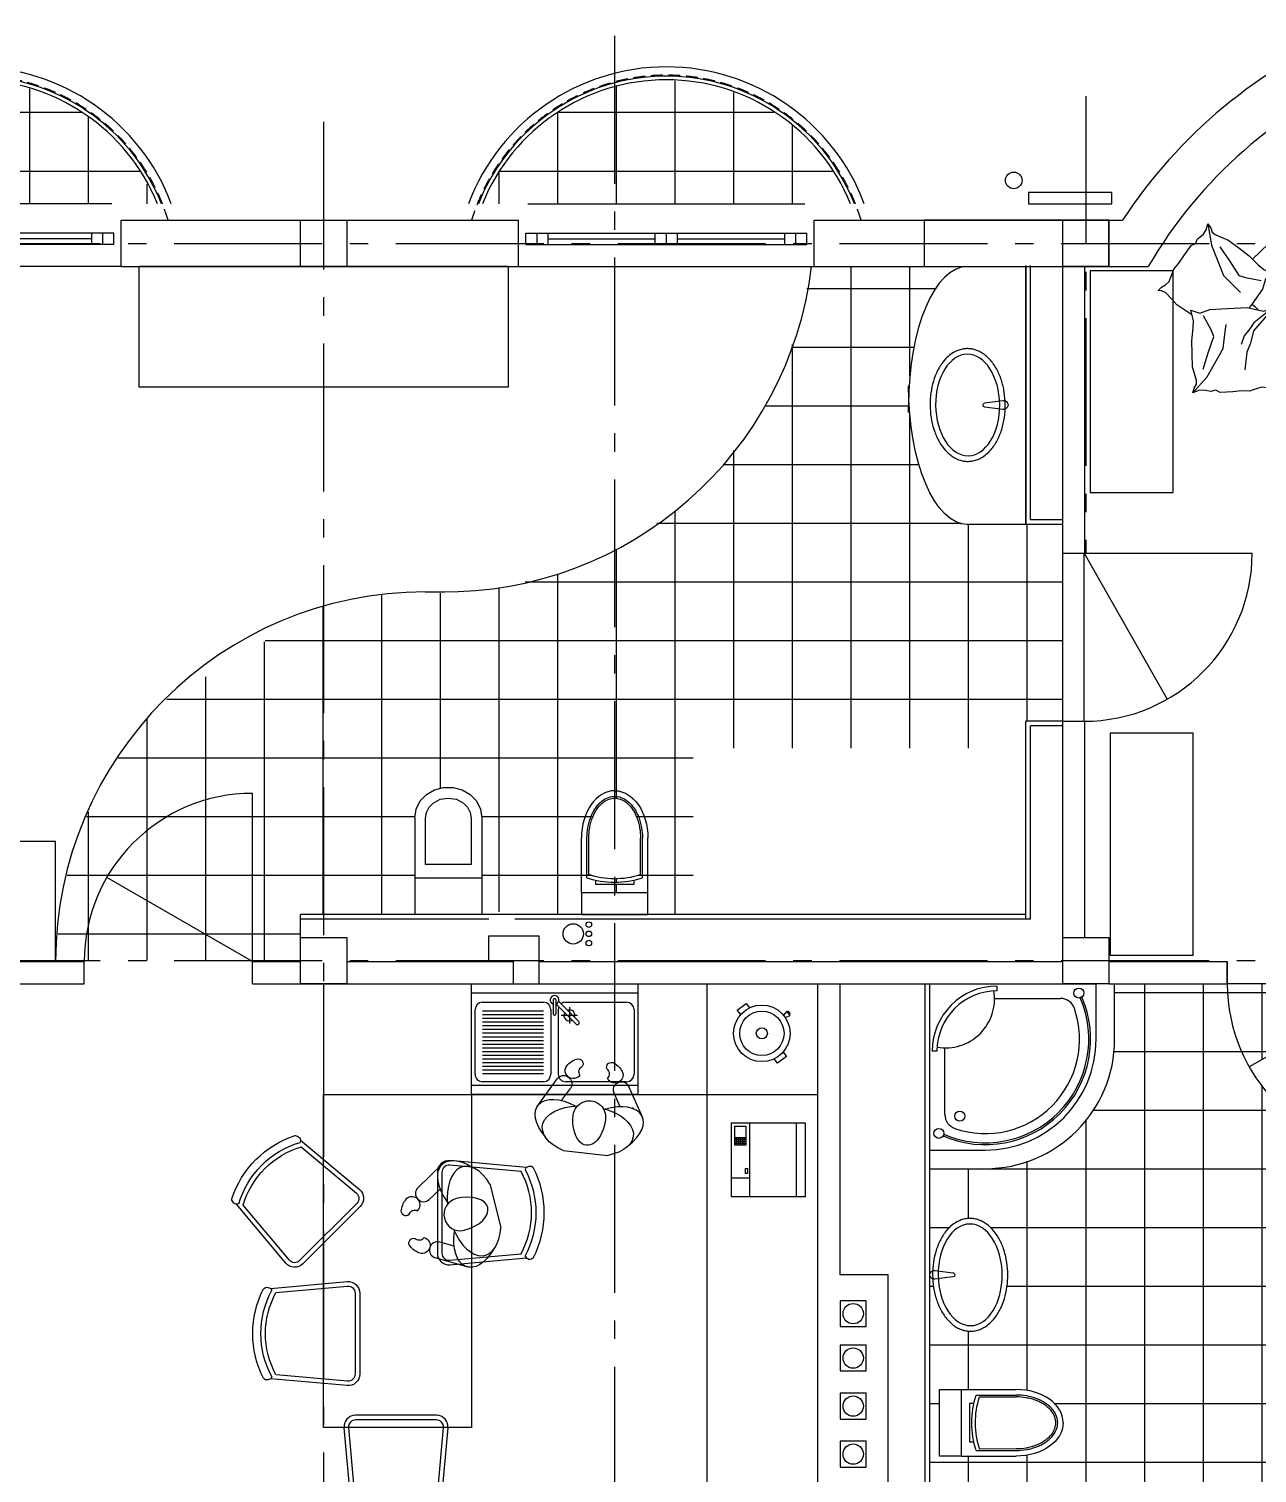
# Model space of a CAD drawing. Extents: x -133165 to 20117, y 15722 to 63536.
# Drawn here: x -82833 to -76186, y 29798 to 37611 of the extents above; entities that cross this region are included whole.
import ezdxf

# ---------------------------------------------------------------- set-up
doc = ezdxf.new("R2010")
doc.units = 0
for name, pattern in [('GOST2_303_5', [24, 20, -1.5, 1, -1.5]), ('GOST2_303_6', [12, 8, -1.5, 1, -1.5]), ('HIDDEN', [9.525, 6.35, -3.175])]:
    doc.linetypes.add(name, pattern=pattern)
doc.layers.get('0').update_dxf_attribs({"linetype": 'CONTINUOUS'})
for name, color, linetype in [('AXIS', 7, 'GOST2_303_5'), ('CORNICE', 251, 'CONTINUOUS'), ('FURNITURE', 28, 'CONTINUOUS'), ('HATCH', 8, 'CONTINUOUS'), ('HIDDEN', 9, 'HIDDEN'), ('SANITARY', 141, 'CONTINUOUS'), ('V', 140, 'CONTINUOUS'), ('WALL', 5, 'CONTINUOUS'), ('WC', 4, 'CONTINUOUS'), ('WINDOWS', 8, 'CONTINUOUS')]:
    doc.layers.add(name, color=color, linetype=linetype)
doc.styles.add('ATTR', font='romans.shx', dxfattribs={"width": 0.8, "height": 0.470416})

# ---------------------------------------------------------------- blocks, each defined once
blk = doc.blocks.new('OKNA-150')
at = {"layer": 'V', "ltscale": 100}
for p, q in [((-10, 60), (1510, 60)), ((-10, 0), (-10, 60)), ((-10, 0), (1510, 0)), ((50, 0), (50, 60)), ((110, 0), (110, 60)), ((110, 30), (690, 30)), ((690, 0), (690, 60)), ((750, 0), (750, 60)), ((810, 0), (810, 60)), ((810, 30), (1390, 30)), ((1390, 0), (1390, 60)), ((1450, 0), (1450, 60)), ((1510, 0), (1510, 60))]:
    blk.add_line(p, q, dxfattribs=at)
blk = doc.blocks.new('A$C57C31BFC')
at = {"layer": 'WC', "ltscale": 75}
for p, q in [((0.1, 119.2), (0.2, 414)), ((30.1, 197.9), (30.2, 414)), ((40.1, 215.7), (40.2, 414)), ((77.5, 162.6), (77.5, 185.1)), ((0.1, 119.2), (0, 0))]:
    blk.add_line(p, q, dxfattribs=at)
at = {"layer": 'WC', "ltscale": 100}
for p, q in [((320.1, 215.5), (320.2, 413.9)), ((330.1, 197.7), (330.2, 413.9)), ((360.1, 119), (360.2, 413.8)), ((284.6, 162.5), (77.5, 162.6)), ((284.6, 185.4), (284.6, 162.5)), ((0.1, 119.2), (360.1, 119)), ((360, -0.2), (360.1, 119)), ((0, 0), (360, -0.2))]:
    blk.add_line(p, q, dxfattribs=at)
for radius, end in [(485.2, 287.97896), (465.2, 287.48531)]:
    blk.add_arc((180.3, 659.3), radius, 251.96434, end, dxfattribs=at)
at = {"layer": 'WC', "ltscale": 75}
blk.add_ellipse((180.2, 413.9), major_axis=(0.1, 255.1), ratio=0.705489, start_param=0, end_param=1.570796, dxfattribs=at)
at = {"layer": 'WC', "ltscale": 75, "extrusion": (0, 0, -1)}
blk.add_ellipse((180.2, 413.9), major_axis=(0.1, 255.1), ratio=0.705489, start_param=0, end_param=1.570796, dxfattribs=at)
at = {"layer": 'WC', "ltscale": 75}
for points, knots in [([(30.2, 414), (30.2, 432.4), (31.8, 451.7), (36.9, 480.7), (39.1, 490.3), (44.4, 509.4), (47.6, 518.7), (54.7, 536.8), (58.8, 545.5), (67.6, 562.1), (72.4, 569.9), (82.6, 584.3), (88, 591), (99.3, 603), (105.1, 608.4), (122.7, 622.4), (134.8, 629), (158.2, 637.3), (169.5, 639.1), (191.1, 639.1), (202.5, 637.3), (225.9, 628.9), (237.9, 622.3), (255.5, 608.3), (261.3, 602.9), (272.5, 590.9), (277.9, 584.2), (288.2, 569.8), (293, 561.9), (301.8, 545.4), (305.8, 536.7), (312.9, 518.6), (316.1, 509.2), (321.4, 490.2), (323.5, 480.5), (328.7, 451.6), (330.2, 432.2), (330.2, 413.9)], [-1.570796, -1.570796, -1.570796, -1.570796, -1.308997, -1.308997, -1.178097, -1.178097, -1.047198, -1.047198, -0.916298, -0.916298, -0.785398, -0.785398, -0.654498, -0.654498, -0.523599, -0.523599, -0.261799, -0.261799, 0, 0, 0.261799, 0.261799, 0.523599, 0.523599, 0.654498, 0.654498, 0.785398, 0.785398, 0.916298, 0.916298, 1.047198, 1.047198, 1.178097, 1.178097, 1.308997, 1.308997, 1.570796, 1.570796, 1.570796, 1.570796]), ([(40.2, 414), (40.2, 431.8), (41.7, 450.6), (46.7, 478.6), (48.8, 488), (54, 506.3), (57, 515.4), (63.9, 532.8), (67.8, 541.1), (76.2, 557), (80.8, 564.5), (90.5, 578.2), (95.7, 584.5), (106.2, 595.8), (111.7, 600.9), (122.6, 609.5), (128.1, 613.2), (139.1, 619.4), (144.5, 621.8), (155.1, 625.6), (160.3, 626.9), (170.5, 628.7), (175.5, 629.1), (185.2, 629.1), (190.1, 628.7), (200.3, 626.9), (205.5, 625.6), (216.1, 621.8), (221.5, 619.3), (232.5, 613.2), (238, 609.5), (248.9, 600.8), (254.3, 595.8), (264.9, 584.4), (270, 578.1), (279.7, 564.4), (284.3, 556.9), (292.8, 541), (296.6, 532.6), (303.5, 515.2), (306.5, 506.2), (311.6, 487.8), (313.7, 478.5), (318.7, 450.4), (320.2, 431.7), (320.2, 413.9)], [-1.570796, -1.570796, -1.570796, -1.570796, -1.308997, -1.308997, -1.178097, -1.178097, -1.047198, -1.047198, -0.916298, -0.916298, -0.785398, -0.785398, -0.654498, -0.654498, -0.523599, -0.523599, -0.392699, -0.392699, -0.261799, -0.261799, -0.1309, -0.1309, 0, 0, 0.1309, 0.1309, 0.261799, 0.261799, 0.392699, 0.392699, 0.523599, 0.523599, 0.654498, 0.654498, 0.785398, 0.785398, 0.916298, 0.916298, 1.047198, 1.047198, 1.178097, 1.178097, 1.308997, 1.308997, 1.570796, 1.570796, 1.570796, 1.570796])]:
    blk.add_open_spline(points, degree=3, knots=knots, dxfattribs=at)
blk = doc.blocks.new('РЈРќРРўРђР—1')
at = {"linetype": 'CONTINUOUS'}
for p, q in [((20326.8, -23011.1), (20326.8, -22481.1)), ((20696.8, -22481.1), (20326.8, -22481.1)), ((20696.8, -23011.1), (20696.8, -22481.1)), ((20696.8, -22681.1), (20326.8, -22681.1)), ((20386.8, -22756.1), (20386.8, -23011.1)), ((20636.8, -22756.1), (20386.8, -22756.1)), ((20636.8, -23011.1), (20636.8, -22756.1))]:
    blk.add_line(p, q, dxfattribs=at)
for points in [[(20326.8, -23011.1), (20334.5, -23060.5), (20356.9, -23105.3), (20391.8, -23141.1)], [(20386.8, -23011.1), (20391.7, -23042.3), (20405.8, -23070.5), (20427.8, -23093.1)], [(20595.8, -23093.1), (20617.9, -23070.5), (20632, -23042.3), (20636.8, -23011.1)], [(20631.8, -23141.1), (20666.7, -23105.3), (20689.1, -23060.5), (20696.8, -23011.1)], [(20427.8, -23093.1), (20467.5, -23113.9), (20511.8, -23121.1), (20556.1, -23113.9), (20595.8, -23093.1)], [(20391.8, -23141.1), (20436.5, -23166.4), (20486.1, -23179.4), (20537.5, -23179.4), (20587.1, -23166.4), (20631.8, -23141.1)]]:
    blk.add_lwpolyline(points, dxfattribs=at)
blk = doc.blocks.new('VJQRF')
for p, q in [((165.668, 1119.323), (165.668, 1128.323)), ((165.668, 1128.323), (171.668, 1128.323)), ((166.168, 1119.323), (166.168, 1128.323)), ((171.168, 1128.323), (171.168, 1119.323)), ((171.668, 1128.323), (171.668, 1119.323)), ((166.668, 1124.423), (166.668, 1127.723)), ((167.068, 1128.123), (170.568, 1128.123)), ((170.968, 1127.723), (170.968, 1124.423)), ((166.625, 1124.047), (167.706, 1125.126)), ((166.766, 1123.906), (167.847, 1124.984)), ((166.938, 1124.627), (167.823, 1124.627)), ((167.38, 1125.07), (167.38, 1124.184)), ((166.541, 1123.893), (167.291, 1123.892)), ((166.541, 1123.753), (167.291, 1123.752)), ((166.781, 1123.893), (166.765, 1123.909)), ((167.068, 1124.023), (170.568, 1124.023)), ((167.068, 1123.623), (170.568, 1123.623)), ((166.668, 1119.923), (166.668, 1123.223)), ((167.131, 1119.923), (167.131, 1123.223)), ((167.331, 1119.923), (167.331, 1123.223)), ((167.531, 1119.923), (167.531, 1123.223)), ((167.731, 1119.923), (167.731, 1123.223)), ((167.931, 1119.923), (167.931, 1123.223)), ((168.131, 1119.923), (168.131, 1123.223)), ((168.331, 1119.923), (168.331, 1123.223)), ((168.531, 1119.923), (168.531, 1123.223)), ((168.731, 1119.923), (168.731, 1123.223)), ((168.931, 1119.923), (168.931, 1123.223)), ((169.131, 1119.923), (169.131, 1123.223)), ((169.331, 1119.923), (169.331, 1123.223)), ((169.531, 1119.923), (169.531, 1123.223)), ((169.731, 1119.923), (169.731, 1123.223)), ((169.931, 1119.923), (169.931, 1123.223)), ((170.131, 1119.923), (170.131, 1123.223)), ((170.331, 1119.923), (170.331, 1123.223)), ((170.531, 1119.923), (170.531, 1123.223)), ((170.968, 1123.223), (170.968, 1119.923)), ((171.668, 1119.323), (165.668, 1119.323)), ((170.568, 1119.523), (167.068, 1119.523))]:
    blk.add_line(p, q)
for centre, radius, start, end in [((167.068, 1127.723), 0.4, 90, 180), ((170.568, 1127.723), 0.4, 0, 90), ((167.777, 1125.055), 0.1, 314.92518, 134.92518), ((167.068, 1124.423), 0.4, 180, 218.20717), ((167.38, 1124.627), 0.3, 69.18047, 200.6699), ((167.38, 1124.627), 0.3, 239.74996, 30.10041), ((170.568, 1124.423), 0.4, 270, 0), ((166.541, 1123.823), 0.239, 16.92911, 342.92126), ((166.541, 1123.823), 0.07, 89.92518, 269.92518), ((167.068, 1123.223), 0.4, 90, 180), ((167.068, 1124.423), 0.4, 247.44587, 270), ((167.291, 1123.822), 0.07, 269.92518, 89.92518), ((170.568, 1123.223), 0.4, 0, 90), ((167.068, 1119.923), 0.4, 180, 270), ((170.568, 1119.923), 0.4, 270, 0)]:
    blk.add_arc(centre, radius, start, end)
blk = doc.blocks.new('COFFEE_POT')
for p, q in [((-6, -1), (-6, 1)), ((-6, 1), (-5, 1)), ((5, 1), (6, 1)), ((6, 1), (6, -1)), ((-5, -1), (-6, -1)), ((6, -1), (5, -1)), ((-0.27332, -5.0933), (-0.5, -6)), ((0.5, -6), (0.27147, -5.0859)), ((-0.5, -6), (0.5, -6)), ((-0.25, -6), (-0.25, -6.25)), ((-0.25, -6.25), (0.25, -6.25)), ((0.25, -6.25), (0.25, -6))]:
    blk.add_line(p, q)
for radius in [5.09902, 4, 1]:
    blk.add_circle((0, 0), radius)
at = {"style": 'ATTR', "width": 0.8, "flags": 9}
blk.add_attdef('ESTCODE', (0, 0), '', height=0.000024, dxfattribs=at)
blk = doc.blocks.new('CHEDIN3')
for p, q in [((29.2, 386.1), (-0.1, 53.9)), ((31.9, 416.2), (31.8, 416)), ((450.3, 53.9), (421, 386)), ((47.2, 362.1), (19.8, 52.1)), ((430.4, 52.1), (403.1, 361.9)), ((49.7, 19.5), (400.5, 19.5)), ((49.7, -0.5), (400.5, -0.5))]:
    blk.add_line(p, q)
for centre, radius, start, end in [((225, 36.3), 426.2, 63.01363, 116.9507), ((46.6, 399.6), 22, 131.62263, 246.1334), ((225, 36.3), 391.2, 61.32877, 118.6295), ((225, 36.3), 371.2, 61.32877, 118.6295), ((403.8, 399.6), 22, 293.8666, 48.37737), ((49.7, 49.5), 50, 174.96034, 270), ((49.7, 49.5), 30, 174.96034, 270), ((400.5, 49.5), 50, 270, 5.03966), ((400.5, 49.5), 30, 270, 5.03966)]:
    blk.add_arc(centre, radius, start, end)
blk = doc.blocks.new('A$C572B1103')
for p, q in [((56, 857.1), (71.9, 882.1)), ((71.9, 882.1), (81.8, 913.3)), ((81.8, 913.3), (96.9, 892.5)), ((81.8, 913.3), (101.1, 798.8)), ((96.9, 892.5), (105.3, 869.1)), ((105.3, 869.1), (120.9, 857.1)), ((482.8, 886.7), (446.8, 839.7)), ((502.1, 919), (482.8, 886.7)), ((502.1, 919), (500.4, 847.5)), ((502.1, 919), (515.5, 856.6)), ((527, 871.5), (502.1, 919)), ((566.4, 850.7), (527, 871.5)), ((-49.4, 741.1), (-9.6, 797.4)), ((-9.6, 797.4), (15.3, 807.7)), ((15.3, 807.7), (26.1, 832)), ((26.1, 832), (56, 857.1)), ((101.1, 798.8), (166.3, 635.1)), ((120.9, 857.1), (156.5, 840.9)), ((146.8, 789.3), (198.7, 714)), ((156.5, 840.9), (189.8, 827.8)), ((189.8, 827.8), (248.3, 784.8)), ((248.3, 784.8), (305.1, 741.5)), ((410.1, 806.5), (323.7, 722.6)), ((446.8, 839.7), (410.1, 806.5)), ((500.4, 847.5), (499.7, 755)), ((515.5, 856.6), (527.1, 789.6)), ((527.1, 789.6), (522.8, 749.9)), ((607.5, 828.4), (566.4, 850.7)), ((686, 753.8), (607.5, 828.4)), ((-75.5, 700.7), (-49.4, 741.1)), ((198.7, 714), (248.7, 634.5)), ((305.1, 741.5), (353.9, 691.9)), ((499.7, 755), (468.4, 694.2)), ((522.8, 749.9), (521.1, 701)), ((755.5, 687.5), (686, 753.8)), ((-127.2, 602.4), (-110.6, 648.5)), ((-110.6, 648.5), (-102.8, 668.9)), ((-102.8, 668.9), (-75.5, 700.7)), ((166.3, 635.1), (220.8, 579.8)), ((248.7, 634.5), (285.4, 623.8)), ((353.9, 691.9), (383.5, 667.8)), ((383.5, 667.8), (437.9, 641.8)), ((418.3, 630.4), (394.1, 614.9)), ((452.2, 643.5), (396.9, 563.9)), ((437.9, 641.8), (418.3, 630.4)), ((468.4, 694.2), (452.2, 643.5)), ((521.1, 701), (502.5, 655.4)), ((562, 575.2), (605.5, 639.5)), ((605.5, 639.5), (634.4, 683.7)), ((677, 608), (757.1, 639.1)), ((782.3, 636.6), (755.5, 687.5)), ((809, 625.7), (782.3, 636.6)), ((830.3, 618), (809, 625.7)), ((-187.4, 553.9), (-168.8, 572.2)), ((-169.4, 551), (-187.4, 553.9)), ((-145.1, 540.3), (-169.4, 551)), ((-168.8, 572.2), (-147.5, 583.8)), ((-147.5, 583.8), (-127.2, 602.4)), ((220.8, 579.8), (257.3, 541.6)), ((285.4, 623.8), (369.8, 607.7)), ((377, 559.9), (320.8, 482)), ((394.1, 614.9), (377, 559.9)), ((527.7, 402.4), (562, 575.2)), ((608.3, 503.5), (642.9, 590.8)), ((642.9, 590.8), (677, 608)), ((717.8, 495.8), (756.8, 553.5)), ((756.8, 553.5), (781.5, 582.5)), ((781.5, 582.5), (830.3, 618)), ((-114.2, 505.8), (-145.1, 540.3)), ((-85.6, 476.3), (-114.2, 505.8)), ((-4.7, 422.4), (-85.6, 476.3)), ((320.8, 482), (304.2, 459.2)), ((319.4, 480.1), (336.2, 466.7)), ((570.9, 420), (608.3, 503.5)), ((669.9, 442.9), (717.8, 495.8)), ((-10.6, 447.6), (10.5, 439.5)), ((3.1, 388.9), (-10.6, 447.6)), ((10.5, 439.5), (37.8, 430.3)), ((37.8, 430.3), (91.5, 451.3)), ((98.8, 339.9), (58.6, 415.8)), ((91.5, 451.3), (187.3, 456.1)), ((187.3, 456.1), (295.5, 461.1)), ((295.5, 461.1), (341.3, 451.2)), ((389.1, 405.6), (329.1, 335.1)), ((383.6, 422.3), (331, 379.2)), ((336.2, 466.7), (353.5, 448.3)), ((341.3, 451.2), (384.6, 441.1)), ((434.6, 460.8), (383.6, 422.3)), ((384.6, 441.1), (434.6, 460.8)), ((434.6, 460.8), (389.1, 405.6)), ((428, 423.7), (424.5, 364.6)), ((434.6, 460.8), (428, 423.7)), ((529.6, 286.2), (527.7, 402.4)), ((620.3, 390), (669.9, 442.9)), ((-5.4, 281.6), (2.8, 350.8)), ((2.8, 350.8), (3.1, 388.9)), ((113.4, 304.5), (98.8, 339.9)), ((164.4, 239.8), (173.5, 316.9)), ((173.5, 316.9), (180.5, 369.3)), ((308.3, 346.4), (277.6, 308.2)), ((331, 379.2), (308.3, 346.4)), ((329.1, 335.1), (313, 268.7)), ((424.5, 364.6), (430.6, 315.5)), ((425.6, 382.1), (445, 377.9)), ((430.6, 315.5), (445.8, 142.4)), ((445, 377.9), (460, 356)), ((460, 356), (494, 336.8)), ((494, 336.8), (514.2, 315.1)), ((514.2, 315.1), (529.6, 286.2)), ((540.6, 309.4), (544.6, 334)), ((544.6, 334), (557.9, 348.6)), ((557.9, 348.6), (589.9, 371.1)), ((589.9, 371.1), (620.3, 390)), ((-3.7, 210.3), (-5.4, 281.6)), ((77.3, 86.7), (164.4, 239.8)), ((82.5, 215.9), (113.4, 304.5)), ((277.6, 308.2), (261.8, 261.6)), ((313, 268.7), (292.2, 219.7)), ((529.6, 286.2), (540.6, 309.4)), ((-0.8, 137.8), (-3.7, 210.3)), ((56.2, 128.3), (82.5, 215.9)), ((292.2, 219.7), (282, 123.3)), ((9.9, 103.6), (-0.8, 137.8)), ((0, 0), (77.3, 86.7)), ((19.4, 65.7), (9.9, 103.6)), ((440.6, 101.6), (433, 55.9)), ((445.8, 142.4), (440.6, 101.6)), ((0, 0), (6.8, 24.8)), ((30.5, 11.8), (0, 0)), ((6.8, 24.8), (19.8, 46)), ((19.8, 46), (19.4, 65.7)), ((59.9, 15), (30.5, 11.8)), ((98.3, 7.3), (59.9, 15)), ((123.9, 14.1), (98.3, 7.3)), ((147.6, 1.1), (123.9, 14.1)), ((216.4, 5.2), (147.6, 1.1)), ((264.3, 10), (216.4, 5.2)), ((306.2, 8.6), (264.3, 10)), ((326.9, 15.2), (306.2, 8.6)), ((373.3, 31.1), (326.9, 15.2)), ((400.5, 26.8), (373.3, 31.1)), ((422.9, 17.5), (400.5, 26.8)), ((448.8, 14.5), (422.9, 17.5)), ((433, 55.9), (439.8, 30.2)), ((439.8, 30.2), (448.8, 14.5))]:
    blk.add_line(p, q)
blk = doc.blocks.new('*X156')
at = {"layer": 'HATCH', "linetype": 'CONTINUOUS', "ltscale": 100}
for p, q in [((-78382.4, 34565.1), (-78382.4, 36325.1)), ((-78064.9, 35731.2), (-78064.9, 36325.1)), ((-78623.6, 36206.8), (-77926.3, 36206.8)), ((-78706, 35889.3), (-78043.3, 35889.3)), ((-78699.9, 34565.1), (-78699.9, 35903.3)), ((-78849.4, 35571.8), (-78068.2, 35571.8)), ((-78064.9, 34565.1), (-78064.9, 35523.9)), ((-79017.4, 34565.1), (-79017.4, 35329.7)), ((-79075.3, 35254.3), (-78015.9, 35254.3)), ((-79435.4, 34936.8), (-77785.7, 34936.8)), ((-79334.9, 34565.1), (-79334.9, 35002.7)), ((-77747.4, 34565.1), (-77747.4, 34930.1)), ((-77429.9, 34565.1), (-77429.9, 34930.1)), ((-79652.4, 34565.1), (-79652.4, 34796.1)), ((-79663, 34619.3), (-77238, 34619.3))]:
    blk.add_line(p, q, dxfattribs=at)
blk = doc.blocks.new('*X157')
at = {"layer": 'HATCH', "linetype": 'CONTINUOUS', "ltscale": 100}
for p, q in [((-79652.4, 34275), (-79652.4, 34565.1)), ((-79334.9, 34031.3), (-79334.9, 34565.1)), ((-79017.4, 33719.9), (-79017.4, 34565.1)), ((-78699.9, 33719.9), (-78699.9, 34565.1)), ((-78382.4, 33719.9), (-78382.4, 34565.1)), ((-78064.9, 33719.9), (-78064.9, 34565.1)), ((-77747.4, 33719.9), (-77747.4, 34565.1)), ((-77429.9, 33865.1), (-77429.9, 34565.1)), ((-79663, 34301.8), (-77238, 34301.8)), ((-79284.1, 33984.3), (-77238, 33984.3))]:
    blk.add_line(p, q, dxfattribs=at)
blk = doc.blocks.new('*X158')
at = {"layer": 'HATCH', "linetype": 'CONTINUOUS', "ltscale": 100}
for p, q in [((-80604.9, 33502.9), (-80604.9, 34557.6)), ((-80287.4, 33499.8), (-80287.4, 34520.9)), ((-79969.9, 33499.8), (-79969.9, 34430.1)), ((-80688, 34301.8), (-79703.2, 34301.8)), ((-80688, 33984.3), (-79663, 33984.3)), ((-80688, 33666.8), (-79663, 33666.8))]:
    blk.add_line(p, q, dxfattribs=at)
blk = doc.blocks.new('*X159')
at = {"layer": 'HATCH', "linetype": 'CONTINUOUS', "ltscale": 100}
for p, q in [((-79652.4, 33499.8), (-79652.4, 34275)), ((-79334.9, 33499.8), (-79334.9, 34031.3)), ((-79663, 33984.3), (-79284.1, 33984.3)), ((-79663, 33666.8), (-79238, 33666.8))]:
    blk.add_line(p, q, dxfattribs=at)
blk = doc.blocks.new('*X160')
at = {"layer": 'HATCH', "linetype": 'CONTINUOUS', "ltscale": 100}
for p, q in [((-80922.4, 32819.9), (-80922.4, 33499.8)), ((-81113, 33349.3), (-80743.9, 33349.3)), ((-81113, 33031.8), (-80745.1, 33031.8))]:
    blk.add_line(p, q, dxfattribs=at)
blk = doc.blocks.new('*X161')
at = {"layer": 'HATCH', "linetype": 'CONTINUOUS', "ltscale": 100}
for p, q in [((-80287.4, 32833.9), (-80287.4, 33499.8)), ((-79969.9, 32819.9), (-79969.9, 33499.8)), ((-80382.1, 33349.3), (-79780.5, 33349.3)), ((-80380.9, 33031.8), (-79786, 33031.8)), ((-80287.4, 32819.9), (-80287.4, 32823.9))]:
    blk.add_line(p, q, dxfattribs=at)
blk = doc.blocks.new('*X162')
at = {"layer": 'HATCH', "linetype": 'CONTINUOUS', "ltscale": 100}
for p, q in [((-79652.4, 33448.5), (-79652.4, 33499.8)), ((-79334.9, 32819.9), (-79334.9, 33499.8)), ((-79545.2, 33349.3), (-79238, 33349.3)), ((-79652.4, 32994.7), (-79652.4, 33014.9)), ((-79652.4, 32939.1), (-79652.4, 32982.6)), ((-79539.4, 33031.8), (-79238, 33031.8))]:
    blk.add_line(p, q, dxfattribs=at)
blk = doc.blocks.new('*X163')
at = {"layer": 'HATCH', "linetype": 'CONTINUOUS', "ltscale": 100}
for p, q in [((-80922.4, 33499.8), (-80922.4, 34550.3)), ((-81113, 34301.8), (-80688, 34301.8)), ((-81113, 33984.3), (-80688, 33984.3)), ((-81113, 33666.8), (-80688, 33666.8))]:
    blk.add_line(p, q, dxfattribs=at)
blk = doc.blocks.new('*X164')
at = {"layer": 'HATCH', "linetype": 'CONTINUOUS', "ltscale": 100}
for p, q in [((-81238, 33349.3), (-81113, 33349.3)), ((-81238, 33031.8), (-81113, 33031.8))]:
    blk.add_line(p, q, dxfattribs=at)
blk = doc.blocks.new('*X165')
at = {"layer": 'HATCH', "linetype": 'CONTINUOUS', "ltscale": 100}
for p, q in [((-82192.4, 32570.1), (-82192.4, 32893.8)), ((-82509.9, 32570.1), (-82509.9, 32758.6)), ((-82519.7, 32714.3), (-82161.7, 32714.3)), ((-82161.7, 32714.3), (-81881.5, 32714.3)), ((-81874.9, 32570.1), (-81874.9, 32710.5))]:
    blk.add_line(p, q, dxfattribs=at)
blk = doc.blocks.new('*X166')
at = {"layer": 'HATCH', "linetype": 'CONTINUOUS', "ltscale": 100}
for p, q in [((-81874.9, 32710.5), (-81874.9, 33439.3)), ((-82040.7, 33349.3), (-81623, 33349.3)), ((-82161.7, 33031.8), (-81623, 33031.8)), ((-82161.7, 32714.3), (-81881.5, 32714.3)), ((-81881.5, 32714.3), (-81623, 32714.3)), ((-81874.9, 32570.1), (-81874.9, 32710.5))]:
    blk.add_line(p, q, dxfattribs=at)
blk = doc.blocks.new('*X167')
at = {"layer": 'HATCH', "linetype": 'CONTINUOUS', "ltscale": 100}
for p, q in [((-81874.9, 33439.3), (-81874.9, 33464.5)), ((-81557.4, 32570.1), (-81557.4, 33499.8)), ((-81239.9, 32819.9), (-81239.9, 33499.8)), ((-81623, 33349.3), (-81238, 33349.3)), ((-81623, 33031.8), (-81238, 33031.8)), ((-82161.7, 32714.3), (-81881.5, 32714.3)), ((-81874.9, 32570.1), (-81874.9, 32710.5)), ((-81623, 32714.3), (-81363, 32714.3))]:
    blk.add_line(p, q, dxfattribs=at)
blk = doc.blocks.new('*X168')
at = {"layer": 'HATCH', "linetype": 'CONTINUOUS', "ltscale": 100}
for p, q in [((-81239.9, 33499.8), (-81239.9, 34487.3)), ((-81553.8, 34301.8), (-81238, 34301.8)), ((-81557.4, 33499.8), (-81557.4, 34294.9)), ((-81874.9, 33464.5), (-81874.9, 34105.1)), ((-82086.1, 33984.3), (-81238, 33984.3)), ((-82192.4, 33269.9), (-82192.4, 33880.6)), ((-82349.3, 33666.8), (-81238, 33666.8)), ((-82509.9, 32761.5), (-82509.9, 33372.9)), ((-82521.1, 33349.3), (-82076.5, 33349.3)), ((-82625.8, 33031.8), (-82401, 33031.8)), ((-82674.8, 32714.3), (-82518.3, 32714.3)), ((-82161.7, 32714.3), (-81881.5, 32714.3)), ((-81874.9, 32570.1), (-81874.9, 32710.5))]:
    blk.add_line(p, q, dxfattribs=at)
blk = doc.blocks.new('*X169')
at = {"layer": 'HATCH', "linetype": 'CONTINUOUS', "ltscale": 100}
for p, q in [((-81238, 34301.8), (-81113, 34301.8)), ((-81238, 33984.3), (-81113, 33984.3)), ((-81238, 33666.8), (-81113, 33666.8))]:
    blk.add_line(p, q, dxfattribs=at)
blk = doc.blocks.new('*X170')
at = {"layer": 'HATCH', "linetype": 'CONTINUOUS', "ltscale": 100}
for p, q in [((-82080, 33349.3), (-82040.7, 33349.3)), ((-82192.4, 32893.8), (-82192.4, 33271.7)), ((-82403, 33031.8), (-82161.7, 33031.8))]:
    blk.add_line(p, q, dxfattribs=at)
blk = doc.blocks.new('*X171')
at = {"layer": 'HATCH', "linetype": 'CONTINUOUS', "ltscale": 100}
for p, q in [((-80147.1, 34619.3), (-79663, 34619.3)), ((-79969.9, 34565.1), (-79969.9, 34662.5)), ((-80287.4, 34565.1), (-80287.4, 34588.7))]:
    blk.add_line(p, q, dxfattribs=at)
blk = doc.blocks.new('*X172')
at = {"layer": 'HATCH', "linetype": 'CONTINUOUS', "ltscale": 100}
for p, q in [((-80287.4, 34522.6), (-80287.4, 34565.1)), ((-79969.9, 34430.3), (-79969.9, 34565.1)), ((-79702.3, 34301.8), (-79663, 34301.8))]:
    blk.add_line(p, q, dxfattribs=at)
blk = doc.blocks.new('*X183')
at = {"layer": 'HATCH', "linetype": 'CONTINUOUS', "ltscale": 100}
for p, q in [((-76159.9, 32034.2), (-76159.9, 32445.1)), ((-75842.4, 32214.9), (-75842.4, 32445.1)), ((-75524.9, 32395.6), (-75524.9, 32445.1)), ((-76343.8, 32396.8), (-75522.8, 32396.8)), ((-76267.7, 32079.3), (-76080.7, 32079.3))]:
    blk.add_line(p, q, dxfattribs=at)
blk = doc.blocks.new('*X281')
at = {"layer": 'HATCH', "linetype": 'CONTINUOUS', "ltscale": 100}
for p, q in [((-83462.4, 36665.1), (-83462.4, 37281.3)), ((-83144.9, 36665.1), (-83144.9, 37331.9)), ((-82827.4, 36665.1), (-82827.4, 37285.8)), ((-79652.4, 36665.1), (-79652.4, 37299.8)), ((-79334.9, 36665.1), (-79334.9, 37330.3)), ((-79017.4, 36665.1), (-79017.4, 37266.6)), ((-83779.9, 36665.1), (-83779.9, 37115.9)), ((-83715.3, 37159.3), (-83313, 37159.3)), ((-83313, 37159.3), (-82548.5, 37159.3)), ((-82509.9, 36665.1), (-82509.9, 37134.3)), ((-79969.9, 36665.1), (-79969.9, 37156.3)), ((-79964.9, 37159.3), (-79663, 37159.3)), ((-79663, 37159.3), (-78801.4, 37159.3)), ((-78699.9, 36665.1), (-78699.9, 37085.5)), ((-84035.3, 36841.8), (-83313, 36841.8)), ((-83313, 36841.8), (-82229.9, 36841.8)), ((-80287.4, 36665.1), (-80287.4, 36841.1)), ((-80286.8, 36841.8), (-79663, 36841.8)), ((-79663, 36841.8), (-78479.5, 36841.8)), ((-84097.4, 36665.1), (-84097.4, 36726.8)), ((-82192.4, 36665.1), (-82192.4, 36770.3))]:
    blk.add_line(p, q, dxfattribs=at)
blk = doc.blocks.new('*X283')
at = {"layer": 'HATCH', "linetype": 'CONTINUOUS', "ltscale": 100}
for p, q in [((-76794.9, 28445.1), (-76794.9, 32445.1)), ((-76477.4, 28445.1), (-76477.4, 32445.1)), ((-75207.4, 30609.2), (-75207.4, 32445.1)), ((-76957.3, 32396.8), (-76343.3, 32396.8)), ((-75438, 32396.8), (-75158, 32396.8)), ((-76963.7, 32079.3), (-76269.4, 32079.3)), ((-75438, 32079.3), (-75158, 32079.3)), ((-76159.9, 28949.8), (-76159.9, 31897.1)), ((-77072, 31761.8), (-76033, 31761.8)), ((-75438, 31761.8), (-75158, 31761.8)), ((-77112.4, 28570.1), (-77112.4, 31710.5)), ((-75842.4, 29164.9), (-75842.4, 31634.3)), ((-75524.9, 29228.5), (-75524.9, 31543.6)), ((-77957.3, 31444.3), (-75158, 31444.3)), ((-77747.4, 31174.7), (-77747.4, 31444.6)), ((-77429.9, 30244.1), (-77429.9, 31485.6)), ((-77957.3, 31126.8), (-77851.1, 31126.8)), ((-77629.8, 31126.8), (-75158, 31126.8)), ((-77957.3, 30809.3), (-77937.8, 30809.3)), ((-77539.6, 30809.3), (-75083.4, 30809.3)), ((-77747.4, 30249.8), (-77747.4, 30565.9)), ((-77957.3, 30491.8), (-75243.2, 30491.8)), ((-74572.4, 29275), (-74572.4, 30335.7)), ((-74254.9, 29289.3), (-74254.9, 30245.1)), ((-73937.4, 29285.2), (-73937.4, 30245.1)), ((-73619.9, 29301.3), (-73619.9, 30245.1)), ((-77957.3, 30174.3), (-77904.8, 30174.3)), ((-77284, 30174.3), (-75238, 30174.3)), ((-74733.8, 30174.3), (-73358, 30174.3)), ((-75207.4, 29271.1), (-75207.4, 30085.9)), ((-74889.9, 29264.1), (-74889.9, 30018.2)), ((-77957.3, 29856.8), (-75059, 29856.8)), ((-77747.4, 29502.2), (-77747.4, 29889.8)), ((-77429.9, 29501.3), (-77429.9, 29895.8)), ((-75051.3, 29856.8), (-73358, 29856.8)), ((-77957.3, 29539.3), (-73358, 29539.3)), ((-77296.4, 29221.8), (-75600.2, 29221.8)), ((-75508, 29221.8), (-75213.2, 29221.8)), ((-73527.4, 29221.8), (-73358, 29221.8)), ((-77747.4, 28570.1), (-77747.4, 29138)), ((-77429.9, 28570.1), (-77429.9, 29138.8)), ((-77957.3, 28904.3), (-76203.5, 28904.3)), ((-75508, 28904.3), (-75214.9, 28904.3)), ((-73525.7, 28904.3), (-73358, 28904.3)), ((-77957.3, 28586.8), (-76376.6, 28586.8)), ((-75508, 28586.8), (-75216, 28586.8)), ((-73524.6, 28586.8), (-73358, 28586.8)), ((-75207.4, 28445.1), (-75207.4, 28505.9)), ((-73619.9, 28445.1), (-73619.9, 28468.2))]:
    blk.add_line(p, q, dxfattribs=at)

msp = doc.modelspace()

# ---------------------------------------------------------------- linework, layer by layer
at = {"layer": 'AXIS', "color": 147, "linetype": 'GOST2_303_6', "ltscale": 100}
for p, q in [((-79663, 37573.2), (-79663, 16815.4)), ((-77113, 37246.2), (-77113, 34775.1)), ((-81238, 37108.7), (-81238, 16815.4)), ((-92846.3, 36450.1), (-68638, 36450.1)), ((-92846.3, 32570.1), (-68638, 32570.1))]:
    msp.add_line(p, q, dxfattribs=at)
at = {"layer": 'CORNICE', "ltscale": 50}
msp.add_lwpolyline([(-76973.4, 36725.1), (-77423.4, 36725.1), (-77423.4, 36665.1), (-76973.4, 36665.1)], close=True, dxfattribs=at)
at = {"layer": 'FURNITURE', "ltscale": 100}
for p, q in [((-77438, 34930.1), (-77438, 36330.1)), ((-77413, 34955.1), (-77413, 36330.1)), ((-77238, 34930.1), (-77438, 34930.1)), ((-77238, 34955.1), (-77413, 34955.1)), ((-77438, 32794.9), (-77438, 33865.1)), ((-77238, 33865.1), (-77438, 33865.1)), ((-77413, 32794.9), (-77413, 33840.1)), ((-77238, 33840.1), (-77413, 33840.1)), ((-81363, 32695.1), (-81363, 32820.1)), ((-77438, 32819.9), (-81363, 32819.9)), ((-80343, 32794.9), (-81363, 32794.9)), ((-77413, 32794.9), (-80203, 32794.9)), ((-81238, 32445.1), (-81238, 31845.1)), ((-79163, 28570.1), (-79163, 32445.1)), ((-79163, 28570.1), (-79163, 32445.1)), ((-77982.3, 28570.1), (-77982.3, 32445.1)), ((-77957.3, 28570.1), (-77957.3, 32445.1)), ((-77957.3, 31544.6), (-77957.3, 32444.6)), ((-77957.3, 32444.6), (-77057.3, 32444.6)), ((-77593, 32406.7), (-77593, 32432.7)), ((-77057.3, 32144.6), (-77057.3, 32444.6)), ((-76957.3, 32144.6), (-76957.3, 32444.6)), ((-77607.3, 32365.6), (-77251, 32365.6)), ((-77918.7, 32081), (-77944.7, 32081)), ((-77876.3, 31737.7), (-77876.3, 32098)), ((-80082.9, 31781.1), (-79973.9, 31930.6)), ((-79950.6, 31813.2), (-79902.8, 31878.7)), ((-79510.9, 31719.9), (-79585.8, 31889.1)), ((-81238, 31845.1), (-78563, 31845.1)), ((-81238, 31845.1), (-78563, 31845.1)), ((-79633.5, 31779.3), (-79666.3, 31853.4)), ((-79562.8, 31769), (-79563.2, 31775.3)), ((-79031.5, 31292.7), (-79031.5, 31692.7)), ((-79031.5, 31692.7), (-78631.5, 31692.7)), ((-78931.5, 31292.7), (-78931.5, 31692.7)), ((-78681.5, 31692.7), (-78681.5, 31292.7)), ((-78631.5, 31692.7), (-78631.5, 31292.7)), ((-78953.1, 31611.5), (-79013.1, 31611.5)), ((-79013.1, 31611.5), (-79013.1, 31571.5)), ((-78953.1, 31601.5), (-79013.1, 31601.5)), ((-78953.1, 31591.5), (-79013.1, 31591.5)), ((-78953.1, 31581.5), (-79013.1, 31581.5)), ((-79003.1, 31611.5), (-79003.1, 31571.5)), ((-78993.1, 31611.5), (-78993.1, 31571.5)), ((-78983.1, 31611.5), (-78983.1, 31571.5)), ((-78973.1, 31611.5), (-78973.1, 31571.5)), ((-78963.1, 31611.5), (-78963.1, 31571.5)), ((-78953.1, 31611.5), (-78953.1, 31571.5)), ((-79940.9, 31542), (-79700.3, 31516.3)), ((-77957.3, 31544.6), (-77657.3, 31544.6)), ((-77957.3, 31444.6), (-77657.3, 31444.6)), ((-78931.5, 31392.7), (-79031.5, 31392.7)), ((-78631.5, 31292.7), (-79031.5, 31292.7)), ((-80511.5, 30956.3), (-80517.8, 30955.9))]:
    msp.add_line(p, q, dxfattribs=at)
for points in [[(-80238, 36325.1), (-82238, 36325.1), (-82238, 35675.1), (-80238, 35675.1)], [(-76640.4, 36301.8), (-77090.4, 36301.8), (-77090.4, 35101.8), (-76640.4, 35101.8)], [(-76532.3, 33800), (-76982.3, 33800), (-76982.3, 32600), (-76532.3, 32600)], [(-82688, 32565.1), (-82688, 33215.1), (-85088, 33215.1), (-85088, 32565.1)], [(-81238, 31845.1), (-80438, 31845.1), (-80438, 30045.1), (-81238, 30045.1)], [(-78953.1, 31571.5), (-79013.1, 31571.5), (-79013.1, 31674.6), (-78953.1, 31674.6)], [(-78944.3, 31417.8), (-78955.7, 31417.8), (-78955.7, 31446.1), (-78944.3, 31446.1)]]:
    msp.add_lwpolyline(points, close=True, dxfattribs=at)
for points in [[(-80594.1, 31470), (-80727.3, 31341.7)], [(-80607.9, 31334.5), (-80666.3, 31278.3)], [(-80337.9, 31361.7), (-80279.8, 31126.8)], [(-80531.3, 31024.9), (-80609.2, 31047.4)], [(-80455.8, 30911.6), (-80633.6, 30962.8)]]:
    msp.add_lwpolyline(points, dxfattribs=at)
for points in [[(-80818.7, 31223.2, 0.742955), (-80774.7, 31198.4, -0.447474), (-80729.7, 31217.3, 1), (-80790.7, 31280.7, 0.13273)], [(-80769.7, 31025, -0.742955), (-80742.2, 31067.5, 0.447474), (-80693.7, 31071.8, -1), (-80718.1, 30987.2, -0.13273)]]:
    msp.add_lwpolyline(points, format="xyb", close=True, dxfattribs=at)
msp.add_lwpolyline([(-80520.3, 31282.6, 1), (-80478, 31111.7)], format="xyb", dxfattribs=at)
for centre in [(-77151.3, 32394.6), (-77795.3, 31728.6), (-77908.3, 31635.6)]:
    msp.add_circle(centre, 27, dxfattribs=at)
for centre, radius, start, end in [((-77593, 32081), 351.7, 90, 180), ((-77593, 32081), 325.7, 90, 180), ((-77872.5, 32363.1), 265.2, 260.11487, 9.35462), ((-77657.3, 32144.6), 570, 246.44354, 23.55646), ((-77657.3, 32144.6), 560, 246.44354, 23.55646), ((-77251, 32285.6), 80, 19.14179, 90), ((-77657.3, 32144.6), 510, 251.14006, 19.14179), ((-77657.3, 32144.6), 600, 270, 360), ((-77657.3, 32144.6), 700, 270, 360), ((-77796.3, 31737.7), 80, 180, 251.14006), ((-80696.8, 31310), 44, 133.90262, 313.90262), ((-80621.4, 31005.1), 44, 73.90262, 253.90262)]:
    msp.add_arc(centre, radius, start, end, dxfattribs=at)
at = {"layer": 'FURNITURE', "ltscale": 100, "extrusion": (0, 0, -1)}
for centre, major_axis, ratio, start_param, end_param in [((-79829.7, 31921.1), (-86.6, 86.6), 1, 6.215332, 6.743167), ((-79859.7, 32012.4), (-18.7, 18.7), 1, 0.430451, 2.986358), ((-79886.5, 31975.7), (-31.1, 31.1), 1, 2.986358, 6.127951), ((-79823.6, 31967.7), (-23.1, 23.1), 1, 4.916873, 6.599877), ((-79680.1, 31993.2), (-18.7, 18.7), 1, 5.080753, 7.636661), ((-79724.8, 31957.2), (-23.1, 23.1), 1, 1.467234, 3.150238), ((-79661.7, 31951.7), (-31.1, 31.1), 1, 1.939161, 5.080753), ((-79728.7, 31910.3), (-86.6, 86.6), 1, 1.323945, 1.851779), ((-79938.3, 31904.6), (-31.1, 31.1), 1, 6.127951, 9.269544), ((-79626.1, 31871.2), (-31.1, 31.1), 1, 5.080753, 8.222346), ((-79900.1, 31654.6), (-178.9, 132.4), 0.550639, -1.163813, 1.307102), ((-79799.7, 31724.1), (-62.2, 62.2), 1, 5.604352, 8.745945), ((-79807.9, 31647.5), (-246.1, 26.3), 0.551355, -1.059981, 1.286125), ((-79799.7, 31724.1), (16.5, 153.1), 0.571428, 1.570491, 4.712084), ((-79807.9, 31647.5), (-246.1, 26.3), 0.551355, 1.855467, 4.201573), ((-80399.5, 31126.6), (63.2, 213.4), 0.550639, 1.977779, 4.448694)]:
    msp.add_ellipse(centre, major_axis=major_axis, ratio=ratio, start_param=start_param, end_param=end_param, dxfattribs=at)
at = {"layer": 'FURNITURE', "ltscale": 100}
for centre, major_axis, ratio, start_param, end_param in [((-79716.3, 31635), (202.9, 91.6), 0.550639, -1.163813, 1.307102), ((-80443.9, 31306), (155.5, -159.3), 0.550639, 1.977779, 4.448694), ((-80424.4, 31215.6), (59.5, -240.2), 0.551355, 2.081612, 4.427718), ((-80499.1, 31197.1), (149.5, 37.1), 0.571428, 4.712084, 7.853676), ((-80424.4, 31215.6), (59.5, -240.2), 0.551355, 4.99706, 7.343166)]:
    msp.add_ellipse(centre, major_axis=major_axis, ratio=ratio, start_param=start_param, end_param=end_param, dxfattribs=at)
at = {"layer": 'HATCH', "ltscale": 100}
for p, q in [((-77123, 34775.1), (-76672.9, 33984.2)), ((-77118, 34775.1), (-76213, 34775.1)), ((-80688, 34565.1), (-80583, 34565.1)), ((-81623, 32565.1), (-81623, 33475.1)), ((-81623, 32565.1), (-82411.1, 33020.1)), ((-75438, 32445.1), (-76228.9, 31994.9))]:
    msp.add_line(p, q, dxfattribs=at)
for centre, start, end in [((-80583, 36565.1), 269.37352, 353.1079), ((-80688, 32565.1), 90, 180)]:
    msp.add_arc(centre, 2000, start, end, dxfattribs=at)
at = {"layer": 'HIDDEN', "linetype": 'HIDDEN', "ltscale": 10}
for centre in [(-83133, 36260.1), (-79383, 36260.1)]:
    msp.add_arc(centre, 1100, 16.64038, 163.35962, dxfattribs=at)
at = {"layer": 'SANITARY', "ltscale": 75}
for points in [[(-77438, 36325.1), (-77438, 34930.1), (-77755.4, 34930.1)], [(-78072.9, 35535.1), (-78072.9, 35575.1)]]:
    msp.add_lwpolyline(points, dxfattribs=at)
for points in [[(-77659.6, 35587), (-77561.6, 35600, -1.140978), (-77561.6, 35552.4), (-77659.6, 35564.8, -0.842261), (-77660.6, 35586.8, -0.438522)], [(-77832.2, 30859.2), (-77930.1, 30846.3, -1.140978), (-77930.1, 30893.8), (-77832.2, 30881.4, -0.842261), (-77831.2, 30859.5, -0.438522)]]:
    msp.add_lwpolyline(points, format="xyb", dxfattribs=at)
msp.add_ellipse((-77755.4, 35575.1), major_axis=(0, 750), ratio=0.423266, start_param=0, end_param=1.570796, dxfattribs=at)
at = {"layer": 'SANITARY', "ltscale": 75, "extrusion": (0, 0, -1)}
for centre, major_axis in [((-77752.7, 35576), (-2.5, 274.9)), ((-77739.1, 30870.3), (2.5, -274.9))]:
    msp.add_ellipse(centre, major_axis=major_axis, ratio=0.630409, dxfattribs=at)
msp.add_ellipse((-77755.4, 35680.1), major_axis=(0, -750), ratio=0.423266, start_param=0, end_param=1.570796, dxfattribs=at)
at = {"layer": 'SANITARY', "ltscale": 75}
for points in [[(-77755.4, 35880.9), (-77749.1, 35881), (-77742.7, 35880.6), (-77730.1, 35879), (-77723.8, 35877.7), (-77711.4, 35874.4), (-77705.2, 35872.4), (-77690.6, 35866.3), (-77682.2, 35862), (-77666, 35851.8), (-77658.2, 35846), (-77643.3, 35833.1), (-77636.2, 35825.9), (-77616.8, 35803.8), (-77605.5, 35787.2), (-77585.8, 35751), (-77577.4, 35731.3), (-77563.7, 35689.7), (-77558.5, 35667.8), (-77551.4, 35622.9), (-77549.5, 35599.9), (-77549.2, 35553.8), (-77550.8, 35530.8), (-77557.2, 35485.8), (-77562.1, 35463.9), (-77575.2, 35422.2), (-77583.3, 35402.4), (-77602.6, 35366), (-77613.7, 35349.4), (-77634.2, 35325.4), (-77642.7, 35316.9), (-77660.9, 35301.8), (-77670.5, 35295.2), (-77688.3, 35285.4), (-77696.3, 35281.8), (-77712.7, 35276.1), (-77721.2, 35274), (-77738.2, 35271.4), (-77746.8, 35270.8), (-77764, 35271.4), (-77772.6, 35272.4), (-77789.5, 35276.1), (-77797.8, 35278.7), (-77814, 35285.3), (-77821.9, 35289.3), (-77837.2, 35298.7), (-77844.5, 35304), (-77858.6, 35315.7), (-77865.4, 35322.2), (-77884.3, 35342.8), (-77895.6, 35358.3), (-77915.5, 35392.4), (-77924, 35411), (-77938.3, 35450.4), (-77943.9, 35471.2), (-77952.1, 35514), (-77954.7, 35536.1), (-77956.6, 35580.5), (-77955.9, 35602.9), (-77951.5, 35646.8), (-77947.7, 35668.4), (-77937, 35709.9), (-77930.2, 35729.8), (-77913.6, 35766.9), (-77903.9, 35784.2), (-77884.3, 35811.7), (-77875, 35822.7), (-77856.9, 35840.2), (-77848.5, 35847.2), (-77830.7, 35859.4), (-77821.4, 35864.6), (-77803.9, 35872.1), (-77795.9, 35874.9), (-77779.6, 35878.9), (-77771.3, 35880.1), (-77760.5, 35880.8), (-77758, 35880.9), (-77755.4, 35880.9)], [(-77736.3, 30565.3), (-77742.7, 30565.3), (-77749, 30565.7), (-77761.7, 30567.3), (-77768, 30568.5), (-77780.4, 30571.8), (-77786.5, 30573.9), (-77801.2, 30579.9), (-77809.6, 30584.3), (-77825.8, 30594.5), (-77833.6, 30600.3), (-77848.4, 30613.2), (-77855.5, 30620.3), (-77874.9, 30642.5), (-77886.2, 30659), (-77906, 30695.3), (-77914.4, 30715), (-77928, 30756.5), (-77933.3, 30778.4), (-77940.4, 30823.3), (-77942.2, 30846.4), (-77942.5, 30892.4), (-77941, 30915.5), (-77934.5, 30960.5), (-77929.6, 30982.4), (-77916.5, 31024.1), (-77908.4, 31043.9), (-77889.2, 31080.3), (-77878, 31096.9), (-77857.6, 31120.9), (-77849, 31129.4), (-77830.9, 31144.5), (-77821.3, 31151.1), (-77803.5, 31160.8), (-77795.5, 31164.4), (-77779, 31170.1), (-77770.6, 31172.2), (-77753.6, 31174.9), (-77744.9, 31175.4), (-77727.7, 31174.9), (-77719.2, 31173.9), (-77702.3, 31170.2), (-77693.9, 31167.6), (-77677.7, 31161), (-77669.8, 31156.9), (-77654.6, 31147.6), (-77647.2, 31142.3), (-77633.1, 31130.5), (-77626.4, 31124.1), (-77607.4, 31103.5), (-77596.1, 31088), (-77576.3, 31053.9), (-77567.7, 31035.3), (-77553.5, 30995.9), (-77547.8, 30975.1), (-77539.6, 30932.2), (-77537.1, 30910.2), (-77535.2, 30865.7), (-77535.8, 30843.4), (-77540.3, 30799.5), (-77544.1, 30777.9), (-77554.7, 30736.4), (-77561.6, 30716.5), (-77578.2, 30679.4), (-77587.9, 30662.1), (-77607.4, 30634.6), (-77616.7, 30623.6), (-77634.8, 30606.1), (-77643.3, 30599.1), (-77661.1, 30586.9), (-77670.4, 30581.7), (-77687.8, 30574.1), (-77695.8, 30571.4), (-77712.1, 30567.4), (-77720.4, 30566.1), (-77731.2, 30565.5), (-77733.8, 30565.4), (-77736.3, 30565.3)]]:
    msp.add_open_spline(points, degree=3, knots=[0, 0, 0, 0, 0.086464, 0.086464, 0.172929, 0.172929, 0.259393, 0.259393, 0.384098, 0.384098, 0.508802, 0.508802, 0.633506, 0.633506, 0.868644, 0.868644, 1.103782, 1.103782, 1.338921, 1.338921, 1.574059, 1.574059, 1.809197, 1.809197, 2.044335, 2.044335, 2.279473, 2.279473, 2.514611, 2.514611, 2.665282, 2.665282, 2.815953, 2.815953, 2.932731, 2.932731, 3.049508, 3.049508, 3.166286, 3.166286, 3.283063, 3.283063, 3.399841, 3.399841, 3.516618, 3.516618, 3.633396, 3.633396, 3.750173, 3.750173, 3.977251, 3.977251, 4.20433, 4.20433, 4.431408, 4.431408, 4.658486, 4.658486, 4.885564, 4.885564, 5.112642, 5.112642, 5.339721, 5.339721, 5.566799, 5.566799, 5.742268, 5.742268, 5.882368, 5.882368, 6.022469, 6.022469, 6.135685, 6.135685, 6.248902, 6.248902, 6.283185, 6.283185, 6.283185, 6.283185], dxfattribs=at)
at = {"layer": 'WALL', "color": 4, "ltscale": 100}
for p, q in [((-82383, 36665.1), (-83883, 36665.1)), ((-80133, 36665.1), (-78633, 36665.1))]:
    msp.add_line(p, q, dxfattribs=at)
at = {"layer": 'WALL', "color": 5, "ltscale": 100}
for p, q in [((-82333, 36575.1), (-80183, 36575.1)), ((-82333, 36325.1), (-82333, 36575.1)), ((-82173, 36575.1), (-80418, 36575.1)), ((-80183, 36325.1), (-80183, 36575.1)), ((-78583, 36575.1), (-76914.6, 36575.1)), ((-78583, 36325.1), (-78583, 36575.1)), ((-82333, 36325.1), (-80183, 36325.1)), ((-78583, 36325.1), (-76775.2, 36325.1)), ((-77238, 34775.1), (-77238, 36325.1)), ((-77118, 34775.1), (-77118, 36325.1)), ((-77238, 34775.1), (-77118, 34775.1)), ((-77238, 34775.1), (-77118, 34775.1)), ((-77238, 33865.1), (-77118, 33865.1)), ((-77238, 32695.1), (-77238, 33865.1)), ((-77118, 32695.1), (-77118, 33865.1)), ((-80073, 32699.9), (-80073, 32559.9)), ((-85238, 32565.1), (-82533, 32565.1)), ((-82533, 32445.1), (-82533, 32565.1)), ((-81623, 32565.1), (-81363, 32565.1)), ((-81623, 32565.1), (-81363, 32565.1)), ((-81623, 32445.1), (-81623, 32565.1)), ((-81113, 32565.1), (-80213, 32565.1)), ((-80213, 32565.1), (-80213, 32445.1)), ((-80073, 32565.1), (-80073, 32445.1)), ((-80073, 32565.1), (-77238, 32565.1)), ((-76988, 32565.1), (-76348, 32565.1)), ((-76348, 32450.1), (-76348, 32565.1)), ((-85238, 32445.1), (-82533, 32445.1)), ((-81623, 32445.1), (-80213, 32445.1)), ((-81623, 32445.1), (-81238, 32445.1)), ((-80073, 32445.1), (-77113, 32445.1)), ((-76988, 32445.1), (-76348, 32445.1)), ((-78182.3, 30870.1), (-78443, 30870.1)), ((-78182.3, 29710.1), (-78182.3, 30870.1)), ((-78182.3, 29710.1), (-78182.3, 29830.1))]:
    msp.add_line(p, q, dxfattribs=at)
for points in [[(-81363, 36575.1), (-81113, 36575.1), (-81113, 36325.1), (-81363, 36325.1)], [(-76988, 36575.1), (-77988, 36575.1), (-77988, 36325.1), (-76988, 36325.1)], [(-77238, 36575.1), (-76988, 36575.1), (-76988, 36325.1), (-77238, 36325.1)], [(-81363, 32695.1), (-81113, 32695.1), (-81113, 32445.1), (-81363, 32445.1)], [(-77238, 32695.1), (-76988, 32695.1), (-76988, 32445.1), (-77238, 32445.1)], [(-78442.3, 30590.1), (-78302.3, 30590.1), (-78302.3, 30730.1), (-78442.3, 30730.1)], [(-78442.3, 30350.1), (-78302.3, 30350.1), (-78302.3, 30490.1), (-78442.3, 30490.1)], [(-78442.3, 30090.1), (-78302.3, 30090.1), (-78302.3, 30230.1), (-78442.3, 30230.1)], [(-78442.3, 29830.1), (-78302.3, 29830.1), (-78302.3, 29970.1), (-78442.3, 29970.1)], [(-78442.3, 29830.1), (-78302.3, 29830.1), (-78302.3, 29970.1), (-78442.3, 29970.1)]]:
    msp.add_lwpolyline(points, close=True, dxfattribs=at)
for points in [[(-80213, 32565.1), (-80343, 32565.1), (-80343, 32705.1), (-80073, 32705.1), (-80073, 32635.1)], [(-76348, 32565.1), (-76348, 32445.1)], [(-78563, 30980.1), (-78563, 32445.1)], [(-78443, 30870.1), (-78443, 32445.1)], [(-78563, 28570.1), (-78563, 31110.1)], [(-78442.3, 30420.1), (-78442.3, 30350.1), (-78302.3, 30350.1), (-78302.3, 30490.1), (-78442.3, 30490.1)], [(-78442.3, 30420.1), (-78442.3, 30350.1), (-78302.3, 30350.1), (-78302.3, 30490.1), (-78442.3, 30490.1)], [(-78442.3, 30420.1), (-78442.3, 30350.1), (-78302.3, 30350.1), (-78302.3, 30490.1), (-78442.3, 30490.1)]]:
    msp.add_lwpolyline(points, dxfattribs=at)
for centre, radius in [((-77503.4, 36791.1), 45), ((-79887.1, 32714.9), 55), ((-79802.5, 32764.9), 15), ((-79802.5, 32764.9), 15), ((-79802.5, 32714.9), 15), ((-79802.5, 32714.9), 15), ((-79802.5, 32664.9), 15), ((-78372.3, 30660.1), 55), ((-78372.3, 30420.1), 55), ((-78372.3, 30420.1), 55), ((-78372.3, 30160.1), 55), ((-78372.3, 29900.1), 55)]:
    msp.add_circle(centre, radius, dxfattribs=at)
for radius, end in [(2750, 146.81989), (2500, 149.86759)]:
    msp.add_arc((-74613, 35070.1), radius, 112.5, end, dxfattribs=at)
at = {"layer": 'WALL', "color": 4, "ltscale": 100}
for centre, radius, start, end in [((-83133, 36260.1), 1145, 20.71451, 159.28549), ((-83133, 36260.1), 1095, 21.70717, 158.29283), ((-79383, 36260.1), 1145, 20.71451, 159.28549), ((-79383, 36260.1), 1095, 21.70717, 158.29283), ((-83133, 36260.1), 1075, 22.13216, 157.86784), ((-79383, 36260.1), 1075, 22.13216, 157.86784)]:
    msp.add_arc(centre, radius, start, end, dxfattribs=at)
at = {"layer": 'WINDOWS', "ltscale": 100}
for p, q in [((-82333, 36325.1), (-83933, 36325.1)), ((-80183, 36325.1), (-78583, 36325.1)), ((-77238, 33865.1), (-77238, 34775.1)), ((-77123, 33865.1), (-77123, 34775.1)), ((-76348, 32445.1), (-76348, 32445.1)), ((-75438, 32445.1), (-76348, 32445.1))]:
    msp.add_line(p, q, dxfattribs=at)
for centre, start, end in [((-77123, 34775.1), 270, 0), ((-81623, 32565.1), 90, 180), ((-75438, 32445.1), 180, 270)]:
    msp.add_arc(centre, 910, start, end, dxfattribs=at)

# ---------------------------------------------------------------- block references
at = {"layer": 'FURNITURE', "ltscale": 100}
msp.add_blockref('A$C572B1103', (-76534.5, 35642.1), dxfattribs=at)
for name, p, xscale, yscale, zscale, rotation in [('VJQRF', (-192370.3, 49011.8), 100, 100, 100, 270), ('VJQRF', (-192370.3, 49011.8), 100, 100, 100, 270), ('COFFEE_POT', (-78866.4, 32176.7), 29.999999999364196, 30, 30, 127.21582016610006), ('CHEDIN3', (-80996.7, 31283.7), -1.2500000000098577, 1.25, 1.25, 44.99999998490728), ('CHEDIN3', (-80621.9, 31487.8), 1.25, 1.25, 1.25, 270), ('CHEDIN3', (-81043.1, 30833.6), -1.25, 1.25, 1.25, 90), ('CHEDIN3', (-80564.8, 30109.6), 1.25, 1.25, 1.25, 180)]:
    msp.add_blockref(name, p, dxfattribs=dict(at, xscale=xscale, yscale=yscale, zscale=zscale, rotation=rotation))
at = {"layer": 'HATCH', "ltscale": 100}
for name in ['*X281', '*X156', '*X171', '*X163', '*X158', '*X172', '*X157', '*X168', '*X169', '*X159', '*X167', '*X160', '*X161', '*X162', '*X166', '*X170', '*X164', '*X165', '*X283', '*X183']:
    msp.add_blockref(name, (0, 0), dxfattribs=at)
at = {"layer": 'SANITARY', "ltscale": 75, "xscale": -1, "rotation": 270}
msp.add_blockref('A$C57C31BFC', (-77904.7, 29889.7), dxfattribs=at)
at = {"layer": 'V', "xscale": -1}
msp.add_blockref('OKNA-150', (-82383, 36445.1), dxfattribs=at)
at = {"layer": 'V'}
msp.add_blockref('OKNA-150', (-80133, 36445.1), dxfattribs=at)
at = {"layer": 'WC', "ltscale": 100, "xscale": -0.9842519683297724, "yscale": 0.9842519684461877, "zscale": 0.9842519685039369, "rotation": 180}
msp.add_blockref('РЈРќРРўРђР—1', (-100751.8, 10692.8), dxfattribs=at)
at = {"layer": 'WC', "ltscale": 100}
msp.add_blockref('A$C57C31BFC', (-79843.1, 32820.1), dxfattribs=at)

doc.saveas('drawing.dxf')
